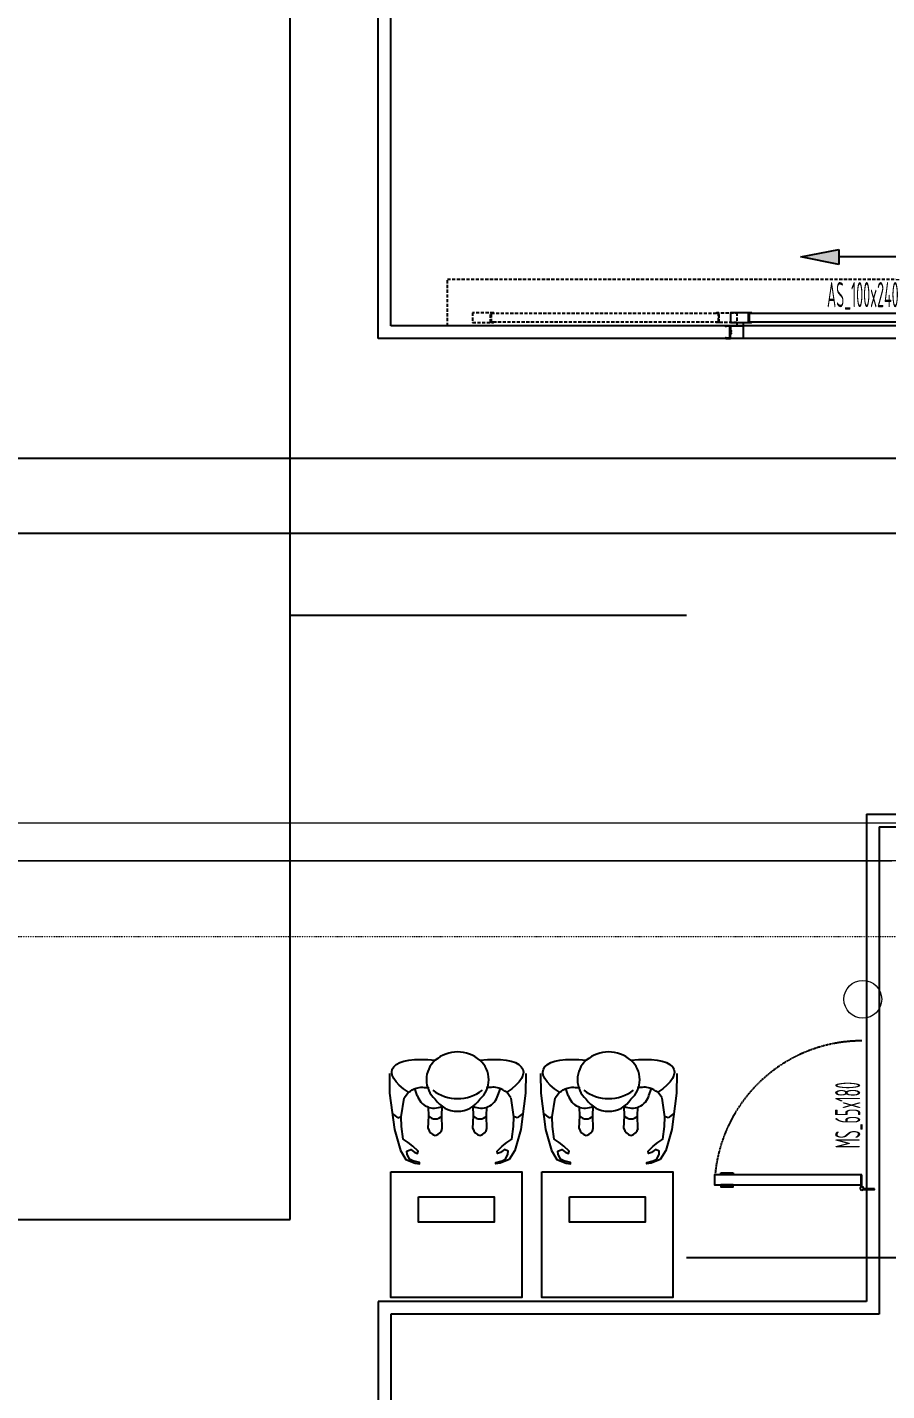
# Model space of a CAD drawing. Extents: x -32000 to 416743, y -254124 to 144214.
# Drawn here: x 257781 to 261195, y -1805 to 3611 of the extents above; entities that cross this region are included whole.
import ezdxf
from ezdxf.enums import TextEntityAlignment as Align

# ---------------------------------------------------------------- set-up
doc = ezdxf.new("R2010")
doc.units = 0
doc.header["$LTSCALE"] = 10
for name, pattern in [('H12PL4$0$JJP_三點線', [0.9, 0.3, -0.15, 0, -0.15, 0, -0.15, 0, -0.15]), ('XFDP30$0$HIDDEN', [0.3, 0.2, -0.1]), ('XFDP30$0$HIDDEN2', [0.1875, 0.125, -0.0625]), ('XFM7P40ICA$0$H12PL4$0$JJP_三點線', [0.9, 0.3, -0.15, 0, -0.15, 0, -0.15, 0, -0.15])]:
    doc.linetypes.add(name, pattern=pattern)
for name, color, linetype in [('H12PL4$0$A-WALL-IN', 252, 'Continuous'), ('H12PL4$0$S-GRID', 252, 'Continuous'), ('X-F2-L30-E-CT-LV-50K$0$E-CBL-EQPM', 230, 'Continuous'), ('X-F2-L30-FS-PIPE$0$F-SK-LINE3', 100, 'Continuous'), ('XFDP30$0$A-Door (50K)', 2, 'Continuous'), ('XFDP30$0$A-W-P1S (50K)', 2, 'Continuous'), ('XFDP30$0$A-W-P2D (50K)', 2, 'Continuous'), ('XFDP30$0$B-BM', 2, 'Continuous'), ('XFDP30$0$MDT-3-MF-4', 8, 'Continuous'), ('XFM7P40ICA$0$H12PL4$0$A-WALL-EX', 252, 'Continuous'), ('XFM7P40ICA$0$H12PL4$0$L40_19_DRAN', 252, 'Continuous'), ('XFM7P40ICA$0$H12PL4$0$L40_19_SIAGE1', 252, 'Continuous'), ('XFM7P40ICA$0$H12PL4$0$L40_19_SIAGE2', 252, 'Continuous'), ('XFM7P40ICA$0$H12PL4$0$S-GRID', 252, 'Continuous')]:
    doc.layers.add(name, color=color, linetype=linetype)
doc.styles.add('XFDP30$0$AA-TXT', font='isocp.shx', dxfattribs={"width": 0.8, "bigfont": 'china.shx'})

# ---------------------------------------------------------------- blocks, each defined once
blk = doc.blocks.new('H12PL4')
at = {"layer": 'H12PL4$0$A-WALL-IN', "lineweight": 0, "flags": 128}
for points in [[(262300, 450), (252300, 450)], [(252985, 300), (261215, 300)]]:
    blk.add_lwpolyline(points, dxfattribs=at)
at = {"layer": 'H12PL4$0$S-GRID', "linetype": 'H12PL4$0$JJP_三點線', "lineweight": 0}
blk.add_line((-29000, 0), (289600, 0), dxfattribs=at)
blk = doc.blocks.new('XFDP30$0$GA2606')
blk.add_lwpolyline([(-13.2, 1), (-13.2, 0), (-15.7, 0), (-16, 0.3), (-16.3, 0), (-19.2, 0, -0.902738), (-19.3, 0.6), (-9.6, 2.6, 0.298217), (-8.7, 2), (-2.5, 2, 0.414214), (-1.5, 3), (-1.5, 18), (-2, 18), (-2, 19.8, -0.668179), (-1.7, 19.9), (0, 18.3), (0, 0), (-0.3, 0), (-2, 0)], format="xyb", close=True)
blk = doc.blocks.new('XFDP30$0$Door-100x000_AS')
at = {"ltscale": 5}
blk.add_hatch(color=256, dxfattribs=at).paths.add_polyline_path([(40.42, 32.86), (40.42, 26.86), (25.42, 29.86)])
for p, q in [((25.42, 29.86), (40.42, 32.86)), ((40.42, 32.86), (40.42, 26.86)), ((40.42, 26.86), (25.42, 29.86)), ((76.42, 29.86), (40.42, 29.86))]:
    blk.add_line(p, q)
at = {"color": 9, "linetype": 'XFDP30$0$HIDDEN2'}
blk.add_lwpolyline([(-115, 21), (112.5, 21), (112.5, 2.5), (-115, 2.5)], close=True, dxfattribs=at)
at = {"color": 1, "linetype": 'XFDP30$0$HIDDEN2'}
for points in [[(-104.97, 3.82), (-96.74, 3.82, 0.158507), (-96.72, 3.83), (-96.61, 3.91, 0.72636), (-96.63, 3.96), (-96.78, 3.96, 0.414214), (-96.8, 3.94, -0.414214), (-96.82, 3.92), (-97.53, 3.92, -0.414214), (-97.56, 3.95), (-97.56, 4.39, 0.414214), (-97.59, 4.42), (-97.63, 4.42, 0.414214), (-97.66, 4.39), (-97.66, 3.95, -0.414214), (-97.69, 3.92), (-97.85, 3.92, -0.414214), (-97.88, 3.95), (-97.88, 5.73), (-97.91, 5.76), (-97.88, 5.79), (-97.88, 7.57, -0.414214), (-97.85, 7.6), (-97.69, 7.6, -0.414214), (-97.66, 7.57), (-97.66, 7.13, 0.414214), (-97.63, 7.1), (-97.59, 7.1, 0.414214), (-97.56, 7.13), (-97.56, 7.57, -0.414214), (-97.53, 7.6), (-96.82, 7.6, -0.414214), (-96.8, 7.58), (-96.8, 7.58, 0.414214), (-96.78, 7.56), (-96.63, 7.56, 0.72636), (-96.61, 7.61), (-96.72, 7.69, 0.158507), (-96.74, 7.7), (-104.97, 7.7, 0.414214), (-105, 7.67), (-105, 3.85, 0.414214)], [(-0.03, 3.82), (-8.26, 3.82, -0.158507), (-8.28, 3.83), (-8.39, 3.91, -0.72636), (-8.37, 3.96), (-8.22, 3.96, -0.414214), (-8.2, 3.94, 0.414214), (-8.18, 3.92), (-7.47, 3.92, 0.414214), (-7.44, 3.95), (-7.44, 4.39, -0.414214), (-7.41, 4.42), (-7.37, 4.42, -0.414214), (-7.34, 4.39), (-7.34, 3.95, 0.414214), (-7.31, 3.92), (-7.15, 3.92, 0.414214), (-7.12, 3.95), (-7.12, 5.73), (-7.09, 5.76), (-7.12, 5.79), (-7.12, 7.57, 0.414214), (-7.15, 7.6), (-7.31, 7.6, 0.414214), (-7.34, 7.57), (-7.34, 7.13, -0.414214), (-7.37, 7.1), (-7.41, 7.1, -0.414214), (-7.44, 7.13), (-7.44, 7.57, 0.414214), (-7.47, 7.6), (-8.18, 7.6, 0.414214), (-8.2, 7.58), (-8.2, 7.58, -0.414214), (-8.22, 7.56), (-8.37, 7.56, -0.72636), (-8.39, 7.61), (-8.28, 7.69, -0.158507), (-8.26, 7.7), (-0.03, 7.7, -0.414214), (0, 7.67), (0, 3.85, -0.414214)]]:
    blk.add_lwpolyline(points, format="xyb", close=True, dxfattribs=at)
blk.add_lwpolyline([(-97.56, 3.98), (-97.56, 7.55), (-7.44, 7.55), (-7.44, 3.98)], close=True, dxfattribs=at)
for points in [[(-2.47, 3.82), (5.76, 3.82, 0.158507), (5.78, 3.83), (5.89, 3.91, 0.72636), (5.87, 3.96), (5.72, 3.96, 0.414214), (5.7, 3.94, -0.414214), (5.68, 3.92), (4.97, 3.92, -0.414214), (4.94, 3.95), (4.94, 4.39, 0.414214), (4.91, 4.42), (4.87, 4.42, 0.414214), (4.84, 4.39), (4.84, 3.95, -0.414214), (4.81, 3.92), (4.65, 3.92, -0.414214), (4.62, 3.95), (4.62, 5.73), (4.59, 5.76), (4.62, 5.79), (4.62, 7.57, -0.414214), (4.65, 7.6), (4.81, 7.6, -0.414214), (4.84, 7.57), (4.84, 7.13, 0.414214), (4.87, 7.1), (4.91, 7.1, 0.414214), (4.94, 7.13), (4.94, 7.57, -0.414214), (4.97, 7.6), (5.68, 7.6, -0.414214), (5.7, 7.58), (5.7, 7.58, 0.414214), (5.72, 7.56), (5.87, 7.56, 0.72636), (5.89, 7.61), (5.78, 7.69, 0.158507), (5.76, 7.7), (-2.47, 7.7, 0.414214), (-2.5, 7.67), (-2.5, 3.85, 0.414214)], [(102.47, 3.82), (94.24, 3.82, -0.158507), (94.22, 3.83), (94.11, 3.91, -0.72636), (94.13, 3.96), (94.28, 3.96, -0.414214), (94.3, 3.94, 0.414214), (94.32, 3.92), (95.03, 3.92, 0.414214), (95.06, 3.95), (95.06, 4.39, -0.414214), (95.09, 4.42), (95.13, 4.42, -0.414214), (95.16, 4.39), (95.16, 3.95, 0.414214), (95.19, 3.92), (95.35, 3.92, 0.414214), (95.38, 3.95), (95.38, 5.73), (95.41, 5.76), (95.38, 5.79), (95.38, 7.57, 0.414214), (95.35, 7.6), (95.19, 7.6, 0.414214), (95.16, 7.57), (95.16, 7.13, -0.414214), (95.13, 7.1), (95.09, 7.1, -0.414214), (95.06, 7.13), (95.06, 7.57, 0.414214), (95.03, 7.6), (94.32, 7.6, 0.414214), (94.3, 7.58), (94.3, 7.58, -0.414214), (94.28, 7.56), (94.13, 7.56, -0.72636), (94.11, 7.61), (94.22, 7.69, -0.158507), (94.24, 7.7), (102.47, 7.7, -0.414214), (102.5, 7.67), (102.5, 3.85, -0.414214)], [(-2.3, -0.53, 0.070096), (-2.29, -0.53, 0.334236), (-2.2, -0.54, 0.795363), (-2.25, -0.35), (-2.56, -0.35, -0.414214), (-2.66, -0.25), (-2.66, 0.25, -0.414214), (-2.56, 0.35), (-2.25, 0.35, 0.795363), (-2.2, 0.54, 0.334236), (-2.29, 0.53, 0.070096), (-2.3, 0.53, 0.06212), (-2.3, 0.53, -0.357966), (-2.34, 0.5, -0.114149), (-2.34, 0.5), (-2.47, 0.58, 0.520559), (-2.48, 0.57, -0.09816), (-2.49, 0.55, -0.704497), (-2.56, 0.57, 0.231019), (-2.68, 0.76, -0.259663), (-2.72, 0.83), (-2.72, 1.54, 0.250846), (-2.66, 1.61, 0.148829), (-2.66, 1.64), (-2.77, 1.93, 0.835879), (-2.96, 1.9), (-2.96, -1.9, 0.835879), (-2.77, -1.93), (-2.66, -1.64, 0.148829), (-2.66, -1.61, 0.250846), (-2.72, -1.54), (-2.72, -0.83, -0.259663), (-2.68, -0.76, 0.231019), (-2.56, -0.57, -0.704497), (-2.49, -0.55, -0.09816), (-2.48, -0.57, 0.520559), (-2.47, -0.58), (-2.34, -0.5, -0.114149), (-2.34, -0.5, -0.357966), (-2.3, -0.53, 0.06212)], [(102.3, -0.53, -0.070096), (102.29, -0.53, -0.334236), (102.2, -0.54, -0.795363), (102.25, -0.35), (102.56, -0.35, 0.414214), (102.66, -0.25), (102.66, 0.25, 0.414214), (102.56, 0.35), (102.25, 0.35, -0.795363), (102.2, 0.54, -0.334236), (102.29, 0.53, -0.070096), (102.3, 0.53, -0.06212), (102.3, 0.53, 0.357966), (102.34, 0.5, 0.114149), (102.34, 0.5), (102.47, 0.58, -0.520559), (102.48, 0.57, 0.09816), (102.49, 0.55, 0.704497), (102.56, 0.57, -0.231019), (102.68, 0.76, 0.259663), (102.72, 0.83), (102.72, 1.54, -0.250846), (102.66, 1.61, -0.148829), (102.66, 1.64), (102.77, 1.93, -0.835879), (102.96, 1.9), (102.96, -1.9, -0.835879), (102.77, -1.93), (102.66, -1.64, -0.148829), (102.66, -1.61, -0.250846), (102.72, -1.54), (102.72, -0.83, 0.259663), (102.68, -0.76, -0.231019), (102.56, -0.57, 0.704497), (102.49, -0.55, 0.09816), (102.48, -0.57, -0.520559), (102.47, -0.58), (102.34, -0.5, 0.114149), (102.34, -0.5, 0.357966), (102.3, -0.53, -0.06212)]]:
    blk.add_lwpolyline(points, format="xyb", close=True)
for points in [[(4.94, 3.98), (4.94, 7.55), (95.06, 7.55), (95.06, 3.98)], [(-2.5, 2.5), (2.5, 2.5), (2.5, -2.5), (-2.5, -2.5)], [(102.5, 2.5), (97.5, 2.5), (97.5, -2.5), (102.5, -2.5)]]:
    blk.add_lwpolyline(points, close=True)
at = {"ltscale": 5}
for points in [[(2.5, 2.5), (0.03, 2.5), (0.03, 3.82), (2.5, 3.82)], [(97.5, 2.5), (99.97, 2.5), (99.97, 3.82), (97.5, 3.82)]]:
    blk.add_lwpolyline(points, close=True, dxfattribs=at)
at = {"yscale": 0.09999999999990905}
for p, xscale, zscale, rotation in [((-2.5, 2.5), 0.09999999999990905, 0.09999999999990905, 90), ((102.5, 2.5), -0.09999999999990905, 0.1, 270), ((-2.5, -2.5), -0.09999999999990905, 0.1, 90), ((102.5, -2.5), 0.09999999999990905, 0.09999999999990905, 270)]:
    blk.add_blockref('XFDP30$0$GA2606', p, dxfattribs=dict(at, xscale=xscale, zscale=zscale, rotation=rotation))
at = {"color": 9, "style": 'XFDP30$0$AA-TXT', "width": 0.45}
blk.add_attdef('100X240', text='', height=10, dxfattribs=at).set_placement((50, 14.43), align=Align.MIDDLE)
blk = doc.blocks.new('XFDP30$0$Door-S65ab')
for p, q in [((8.79, 55.44), (8.79, 60.34)), ((8.79, 60.34), (9.59, 60.34)), ((9.59, 60.34), (9.59, 55.44)), ((9.59, 55.44), (8.79, 55.44))]:
    blk.add_line(p, q)
blk.add_lwpolyline([(4.79, 55.44), (4.79, 60.34), (3.99, 60.34), (3.99, 55.44)], close=True)
at = {"ltscale": 5}
blk.add_lwpolyline([(8.79, 4.34), (8.79, 62.94), (4.79, 62.94), (4.79, 4.34)], close=True, dxfattribs=at)
at = {"ltscale": 500}
for points in [[(3.25, -0.65), (3.25, 3.85), (3, 3.85), (3, -0.65)], [(8.49, 4.84), (3.99, 4.84), (3.99, 4.59), (8.49, 4.59)]]:
    blk.add_lwpolyline(points, close=True, dxfattribs=at)
at = {"linetype": 'XFDP30$0$HIDDEN', "ltscale": 0.1}
blk.add_arc((3.45, 4.39), 58.55, 0, 84.1667, dxfattribs=at)
at = {"ltscale": 500, "extrusion": (0, 0, -1)}
blk.add_ellipse((3.45, 4.39), major_axis=(-0.495, 0.495), ratio=1, start_param=5.497787, end_param=11.780972, dxfattribs=at)
at = {"color": 9, "style": 'XFDP30$0$AA-TXT', "width": 0.45}
blk.add_attdef('65X180', text='', height=10, dxfattribs=at).set_placement((32.5, 10), align=Align.MIDDLE_CENTER)
blk = doc.blocks.new('XFDP30')
at = {"layer": 'XFDP30$0$A-W-P1S (50K)'}
for p, q in [((261115, 485), (261115, -1450)), ((261115, 485), (262085, 485)), ((261165, 435), (261165, -1500)), ((261165, 435), (262035, 435)), ((261115, -1450), (259175, -1450)), ((259175, -1450), (259175, -2000)), ((261165, -1500), (259225, -1500)), ((259225, -1500), (259225, -2000))]:
    blk.add_line(p, q, dxfattribs=at)
at = {"layer": 'XFDP30$0$A-W-P2D (50K)'}
for p, q in [((259175, 2375), (259175, 13025)), ((259225, 2425), (259225, 13025)), ((263250, 2425), (259225, 2425)), ((263250, 2375), (259175, 2375))]:
    blk.add_line(p, q, dxfattribs=at)
at = {"layer": 'XFDP30$0$B-BM'}
for points in [[(259225, -935), (259745, -935), (259745, -1435), (259225, -1435)], [(259825, -935), (260345, -935), (260345, -1435), (259825, -1435)], [(259335, -1035), (259635, -1035), (259635, -1135), (259335, -1135)], [(259935, -1035), (260235, -1035), (260235, -1135), (259935, -1135)]]:
    blk.add_lwpolyline(points, close=True, dxfattribs=at)
at = {"layer": 'XFDP30$0$MDT-3-MF-4'}
for p, q in [((259219.5, -544.3), (259220.4, -623.3)), ((259760.9, -544.3), (259760, -623.3)), ((259819.5, -544.3), (259820.4, -623.3)), ((260360.9, -544.3), (260360, -623.3)), ((259278, -640.7), (259295.1, -619.3)), ((259329.8, -631.4), (259320, -604.8)), ((259650.6, -631.4), (259660.4, -604.8)), ((259702.3, -640.7), (259685.3, -619.3)), ((259878, -640.7), (259895.1, -619.3)), ((259929.8, -631.4), (259920, -604.8)), ((260250.6, -631.4), (260260.4, -604.8)), ((260302.3, -640.7), (260285.3, -619.3)), ((259230.9, -703.2), (259253.4, -720.1)), ((259749.5, -703.2), (259727, -720.1)), ((259830.9, -703.2), (259853.4, -720.1)), ((260349.5, -703.2), (260327, -720.1)), ((259253.4, -720.1), (259266.7, -716)), ((259727, -720.1), (259713.7, -716)), ((259853.4, -720.1), (259866.7, -716)), ((260327, -720.1), (260313.7, -716))]:
    blk.add_line(p, q, dxfattribs=at)
for points in [[(259220.4, -623.3), (259239.2, -766.6), (259263, -850.4), (259285.1, -886.8), (259321.6, -901), (259338.6, -903.3), (259338.6, -898.1), (259312.7, -890.9), (259299.2, -884.7), (259289.9, -865), (259288.9, -852.6), (259304.4, -846.4), (259319.9, -857.8), (259331.3, -861.9), (259333.4, -853.7), (259312.7, -833), (259294.1, -818.5), (259274.4, -805.1), (259267.8, -754.9), (259266.5, -717.3), (259277.8, -642.1)], [(259760, -623.3), (259741.2, -766.6), (259717.4, -850.4), (259695.2, -886.8), (259658.8, -901), (259641.8, -903.3), (259641.8, -898.1), (259667.7, -890.9), (259681.2, -884.7), (259690.5, -865), (259691.5, -852.6), (259676, -846.4), (259660.5, -857.8), (259649.1, -861.9), (259647, -853.7), (259667.7, -833), (259686.3, -818.5), (259706, -805.1), (259712.5, -754.9), (259713.9, -717.3), (259702.6, -642.1)], [(259820.4, -623.3), (259839.2, -766.6), (259863, -850.4), (259885.1, -886.8), (259921.6, -901), (259938.6, -903.3), (259938.6, -898.1), (259912.7, -890.9), (259899.2, -884.7), (259889.9, -865), (259888.9, -852.6), (259904.4, -846.4), (259919.9, -857.8), (259931.3, -861.9), (259933.4, -853.7), (259912.7, -833), (259894.1, -818.5), (259874.4, -805.1), (259867.8, -754.9), (259866.5, -717.3), (259877.8, -642.1)], [(260360, -623.3), (260341.2, -766.6), (260317.4, -850.4), (260295.2, -886.8), (260258.8, -901), (260241.8, -903.3), (260241.8, -898.1), (260267.7, -890.9), (260281.2, -884.7), (260290.5, -865), (260291.5, -852.6), (260276, -846.4), (260260.5, -857.8), (260249.1, -861.9), (260247, -853.7), (260267.7, -833), (260286.3, -818.5), (260306, -805.1), (260312.5, -754.9), (260313.9, -717.3), (260302.6, -642.1)], [(259373.5, -762.5), (259375.7, -712.5), (259374.4, -678.7)], [(259429.2, -762.5), (259427.1, -712.5), (259428.4, -674.9)], [(259551.1, -762.5), (259553.3, -712.5), (259551.9, -674.9)], [(259606.9, -762.5), (259604.7, -712.5), (259606, -678.6)], [(259973.5, -762.5), (259975.7, -712.5), (259974.4, -678.7)], [(260029.2, -762.5), (260027.1, -712.5), (260028.4, -674.9)], [(260151.1, -762.5), (260153.3, -712.5), (260151.9, -674.9)], [(260206.9, -762.5), (260204.7, -712.5), (260206, -678.6)]]:
    blk.add_lwpolyline(points, dxfattribs=at)
for centre, radius, start, end in [((259490.2, -594.3), 135.3, 48.9782, 131.0218), ((260090.2, -594.3), 135.3, 48.9782, 131.0218), ((259468.5, -569.3), 102.2, 131.0438, 228.9562), ((259511.9, -569.3), 102.2, 311.0438, 48.9562), ((260068.5, -569.3), 102.2, 131.0438, 228.9562), ((260111.9, -569.3), 102.2, 311.0438, 48.9562), ((259397.1, -612.4), 69.9, 195.7611, 296.6613), ((259490.2, -483.7), 160.5, 232.0287, 307.9713), ((259490.2, -589), 105.8, 212.885, 327.115), ((259583.3, -612.4), 69.9, 243.3387, 344.2389), ((259997.1, -612.4), 69.9, 195.7611, 296.6613), ((260090.2, -483.7), 160.5, 232.0287, 307.9713), ((260090.2, -589), 105.8, 212.885, 327.115), ((260183.3, -612.4), 69.9, 243.3387, 344.2389), ((259401.4, -693.3), 32, 216.6769, 323.3231), ((259579, -693.3), 32, 216.6769, 323.3231), ((260001.4, -693.3), 32, 216.6769, 323.3231), ((260179, -693.3), 32, 216.6769, 323.3231), ((259407.3, -756.5), 34.4, 189.9771, 260.0229), ((259395.4, -756.5), 34.4, 279.9771, 350.0229), ((259585, -756.5), 34.4, 189.9771, 260.0229), ((259573.1, -756.5), 34.4, 279.9771, 350.0229), ((260007.3, -756.5), 34.4, 189.9771, 260.0229), ((259995.4, -756.5), 34.4, 279.9771, 350.0229), ((260185, -756.5), 34.4, 189.9771, 260.0229), ((260173.1, -756.5), 34.4, 279.9771, 350.0229)]:
    blk.add_arc(centre, radius, start, end, dxfattribs=at)
at = {"layer": 'XFDP30$0$MDT-3-MF-4', "extrusion": (0, 0, -1)}
for centre, major_axis, start_param, end_param in [((259478.6, -600.6), (248.5, -70.3), 2.296729, 4.298921), ((259501.8, -600.6), (-248.5, -70.3), 1.984264, 3.986456), ((260078.6, -600.6), (248.5, -70.3), 2.296729, 4.298921), ((260101.8, -600.6), (-248.5, -70.3), 1.984264, 3.986456)]:
    blk.add_ellipse(centre, major_axis=major_axis, ratio=0.35182, start_param=start_param, end_param=end_param, dxfattribs=at)
at = {"layer": 'XFDP30$0$MDT-3-MF-4'}
for points in [[(259295.1, -619.3), (259326.1, -602.5), (259376.4, -601.6)], [(259685.3, -619.3), (259654.3, -602.5), (259603.9, -601.6)], [(259895.1, -619.3), (259926.1, -602.5), (259976.4, -601.6)], [(260285.3, -619.3), (260254.3, -602.5), (260203.9, -601.6)]]:
    blk.add_spline(points, degree=3, dxfattribs=at)
at = {"layer": 'XFDP30$0$A-Door (50K)', "xscale": 10, "yscale": 10, "zscale": 10}
blk.add_blockref('XFDP30$0$Door-100x000_AS', (260600, 2400), dxfattribs=at).add_auto_attribs({'100X240': 'AS_100x240'})
at = {"layer": 'XFDP30$0$A-Door (50K)', "xscale": 10, "yscale": 10, "zscale": 10, "rotation": 90}
blk.add_blockref('XFDP30$0$Door-S65ab', (261140, -1035), dxfattribs=at).add_auto_attribs({'65X180': 'MS_65x180'})
blk = doc.blocks.new('X-F2-L30-E-CT-LV-50K')
at = {"layer": 'X-F2-L30-E-CT-LV-50K$0$E-CBL-EQPM'}
blk.add_lwpolyline([(255675, 1900), (261600, 1900), (261600, 1600), (255675, 1600)], close=True, dxfattribs=at)
blk = doc.blocks.new('XFM7P40ICA$0$H12PL4')
at = {"layer": 'XFM7P40ICA$0$H12PL4$0$A-WALL-EX', "lineweight": 0, "flags": 128}
for points in [[(263350, 450), (252300, 450)], [(252985, 300), (261215, 300)]]:
    blk.add_lwpolyline(points, dxfattribs=at)
at = {"layer": 'XFM7P40ICA$0$H12PL4$0$L40_19_DRAN', "lineweight": 0}
blk.add_circle((261100, -250), 75, dxfattribs=at)
at = {"layer": 'XFM7P40ICA$0$H12PL4$0$L40_19_SIAGE1', "lineweight": 0}
blk.add_line((262260, 450), (252150, 450), dxfattribs=at)
at = {"layer": 'XFM7P40ICA$0$H12PL4$0$L40_19_SIAGE2', "lineweight": 0}
blk.add_line((261250, 300), (252950, 300), dxfattribs=at)
at = {"layer": 'XFM7P40ICA$0$H12PL4$0$S-GRID', "linetype": 'XFM7P40ICA$0$H12PL4$0$JJP_三點線', "lineweight": 0}
blk.add_line((-29000, 0), (289600, 0), dxfattribs=at)
blk = doc.blocks.new('XFM7P40ICA')
blk.add_blockref('XFM7P40ICA$0$H12PL4', (0, 0))
blk = doc.blocks.new('X-F2-L30-FS-PIPE')
at = {"layer": 'X-F2-L30-FS-PIPE$0$F-SK-LINE3'}
for p, q in [((258825, -1125), (258825, 4115.9)), ((260400, 1275), (258825, 1275)), ((255600, -1125), (258825, -1125)), ((260400, -1275), (262725, -1275))]:
    blk.add_line(p, q, dxfattribs=at)

msp = doc.modelspace()

# ---------------------------------------------------------------- block references
for name in ['H12PL4', 'XFM7P40ICA', 'XFDP30', 'X-F2-L30-E-CT-LV-50K', 'X-F2-L30-FS-PIPE']:
    msp.add_blockref(name, (0, 0))

doc.saveas('drawing.dxf')
